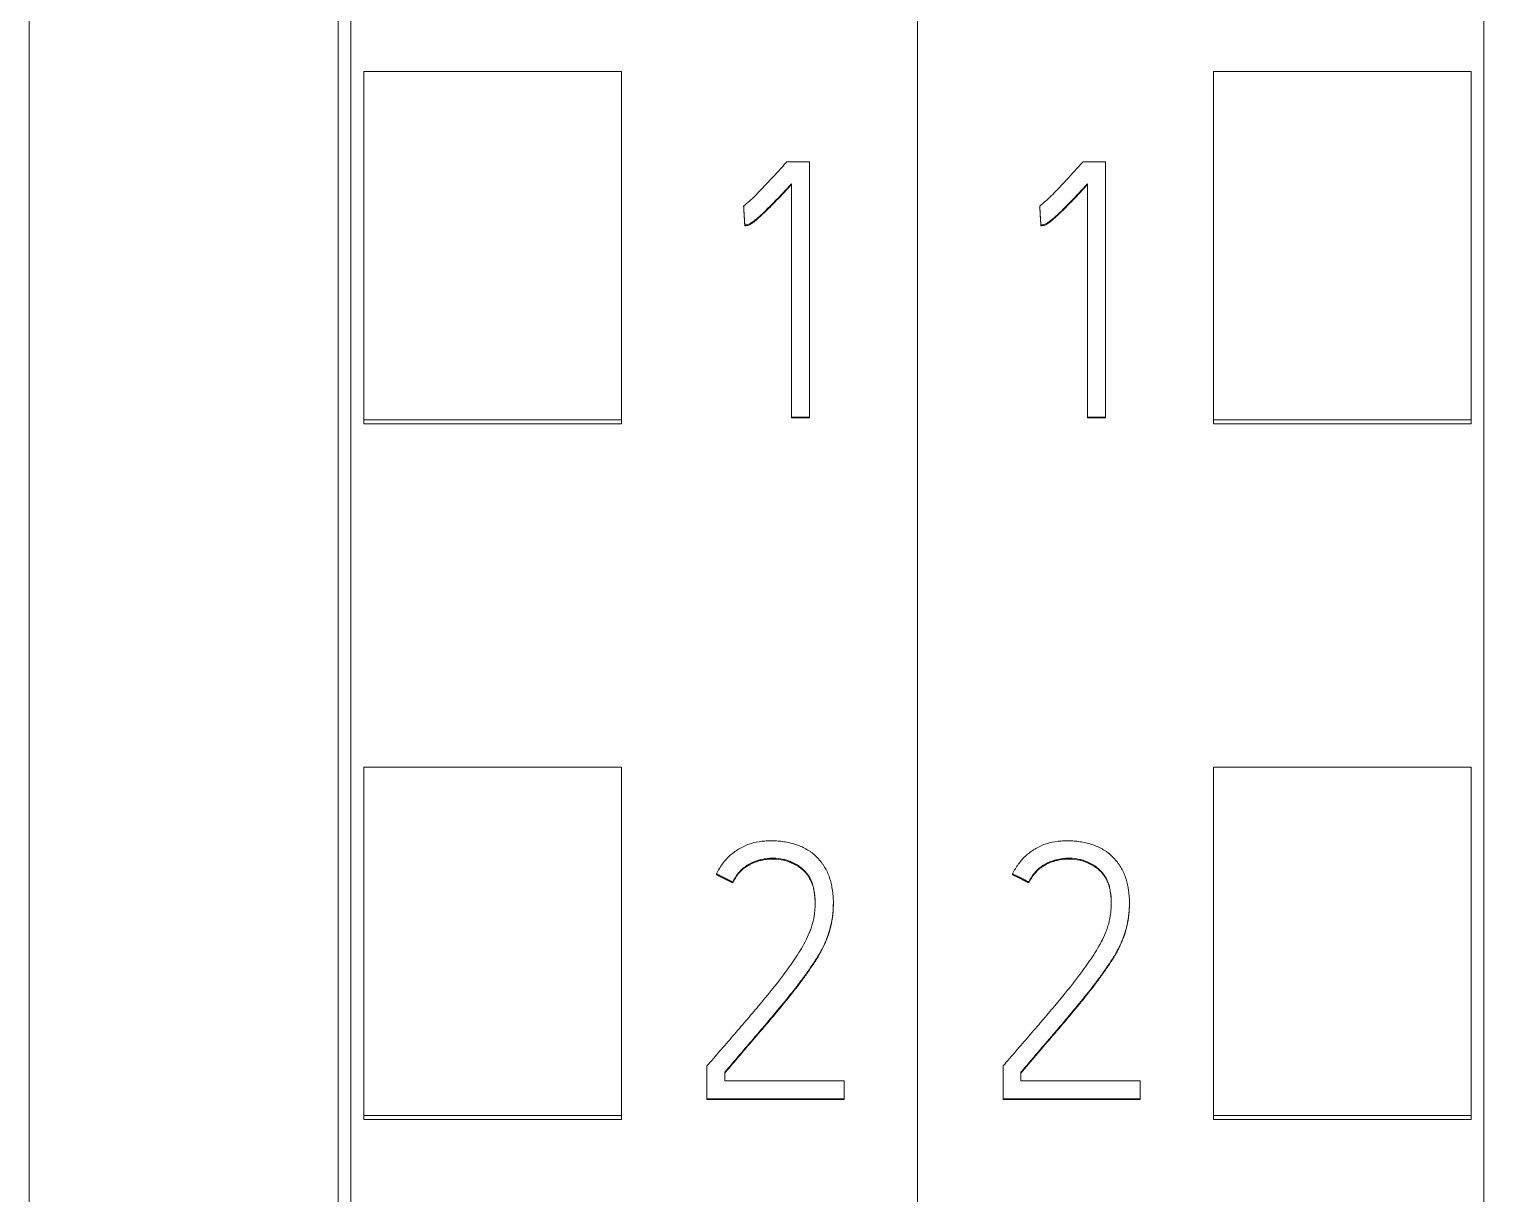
# Model space of a CAD drawing. Header units: millimetres. Extents: x 4137 to 6698, y 1400 to 3585.
# Drawn here: x 5313.35 to 5324.65, y 3342.75 to 3351.79 of the extents above; entities that cross this region are included whole.
import ezdxf

# ---------------------------------------------------------------- set-up
doc = ezdxf.new("R2010")
doc.units = ezdxf.units.MM
doc.layers.add('000-PI-Oprema', color=30, linetype='Continuous', lineweight=5)

msp = doc.modelspace()

# ---------------------------------------------------------------- linework, layer by layer
at = {"layer": '000-PI-Oprema', "color": 0, "linetype": 'ByBlock', "lineweight": 0}
for p, q in [((5320.248, 3360.459), (5320.248, 3247.041)), ((5320.248, 3360.459), (5320.248, 3247.041)), ((5315.848, 3249.363), (5315.848, 3358.178)), ((5324.648, 3358.178), (5324.648, 3249.363)), ((5315.948, 3348.759), (5315.948, 3351.463)), ((5315.948, 3351.463), (5317.948, 3351.463)), ((5317.948, 3348.759), (5317.948, 3351.463)), ((5322.548, 3348.759), (5322.548, 3351.463)), ((5324.548, 3351.463), (5322.548, 3351.463)), ((5324.548, 3348.759), (5324.548, 3351.463)), ((5319.409, 3350.762), (5319.234, 3350.762)), ((5319.409, 3348.78), (5319.409, 3350.762)), ((5321.709, 3350.762), (5321.534, 3350.762)), ((5321.709, 3348.78), (5321.709, 3350.762)), ((5319.27, 3350.591), (5319.27, 3348.78)), ((5321.57, 3350.591), (5321.57, 3348.78)), ((5318.898, 3350.418), (5318.898, 3350.411)), ((5321.198, 3350.418), (5321.198, 3350.411)), ((5318.907, 3350.271), (5318.907, 3350.265)), ((5321.207, 3350.271), (5321.207, 3350.265)), ((5315.948, 3348.727), (5315.948, 3348.759)), ((5315.948, 3348.759), (5317.948, 3348.759)), ((5317.948, 3348.727), (5317.948, 3348.759)), ((5319.27, 3348.78), (5319.409, 3348.78)), ((5319.27, 3348.78), (5319.27, 3348.774)), ((5319.409, 3348.774), (5319.27, 3348.774)), ((5319.409, 3348.78), (5319.409, 3348.774)), ((5321.57, 3348.78), (5321.709, 3348.78)), ((5321.57, 3348.78), (5321.57, 3348.774)), ((5321.709, 3348.774), (5321.57, 3348.774)), ((5321.709, 3348.78), (5321.709, 3348.774)), ((5322.548, 3348.727), (5322.548, 3348.759)), ((5324.548, 3348.759), (5322.548, 3348.759)), ((5324.548, 3348.727), (5324.548, 3348.759)), ((5315.948, 3348.727), (5317.948, 3348.727)), ((5324.548, 3348.727), (5322.548, 3348.727)), ((5315.948, 3343.358), (5315.948, 3346.061)), ((5315.948, 3346.061), (5317.948, 3346.061)), ((5317.948, 3343.358), (5317.948, 3346.061)), ((5322.548, 3343.358), (5322.548, 3346.061)), ((5324.548, 3346.061), (5322.548, 3346.061)), ((5324.548, 3343.358), (5324.548, 3346.061)), ((5318.687, 3345.233), (5318.687, 3345.227)), ((5318.812, 3345.17), (5318.812, 3345.164)), ((5320.987, 3345.233), (5320.987, 3345.227)), ((5321.112, 3345.17), (5321.112, 3345.164)), ((5319.595, 3345.002), (5319.595, 3345.008)), ((5321.895, 3345.002), (5321.895, 3345.008)), ((5318.613, 3343.742), (5318.613, 3343.488)), ((5318.751, 3343.626), (5318.751, 3343.693)), ((5320.913, 3343.742), (5320.913, 3343.488)), ((5321.051, 3343.626), (5321.051, 3343.693)), ((5319.678, 3343.626), (5318.751, 3343.626)), ((5319.678, 3343.488), (5319.678, 3343.626)), ((5321.978, 3343.626), (5321.051, 3343.626)), ((5321.978, 3343.488), (5321.978, 3343.626)), ((5318.613, 3343.488), (5318.613, 3343.482)), ((5318.613, 3343.488), (5319.678, 3343.488)), ((5319.678, 3343.482), (5318.613, 3343.482)), ((5319.678, 3343.488), (5319.678, 3343.482)), ((5320.913, 3343.488), (5320.913, 3343.482)), ((5320.913, 3343.488), (5321.978, 3343.488)), ((5321.978, 3343.482), (5320.913, 3343.482)), ((5321.978, 3343.488), (5321.978, 3343.482)), ((5315.948, 3343.327), (5315.948, 3343.358)), ((5315.948, 3343.358), (5317.948, 3343.358)), ((5317.948, 3343.327), (5317.948, 3343.358)), ((5322.548, 3343.327), (5322.548, 3343.358)), ((5324.548, 3343.358), (5322.548, 3343.358)), ((5324.548, 3343.327), (5324.548, 3343.358)), ((5315.948, 3343.327), (5317.948, 3343.327)), ((5324.548, 3343.327), (5322.548, 3343.327))]:
    msp.add_line(p, q, dxfattribs=at)
for points, knots in [([(5315.748, 3249.078), (5315.748, 3252.418), (5315.748, 3260.383), (5315.748, 3273.023), (5315.748, 3288.509), (5315.748, 3302.803), (5315.748, 3317.013), (5315.748, 3331.58), (5315.748, 3345.75), (5315.748, 3355.32), (5315.748, 3358.364)], [0, 0, 0, 0, 0.091483, 0.21812, 0.346206, 0.515858, 0.610111, 0.736264, 0.916066, 1, 1, 1, 1]), ([(5313.348, 3355.298), (5313.348, 3353.275), (5313.348, 3344.726), (5313.348, 3331.58), (5313.348, 3317.013), (5313.348, 3302.803), (5313.348, 3288.509), (5313.348, 3273.023), (5313.348, 3260.265), (5313.348, 3251.383), (5313.348, 3247.126), (5313.348, 3246.328)], [0, 0, 0, 0, 0.055935, 0.236292, 0.362833, 0.457376, 0.627551, 0.756032, 0.883059, 0.978086, 1, 1, 1, 1]), ([(5319.234, 3350.762), (5319.207, 3350.732), (5319.18, 3350.702), (5319.126, 3350.643), (5319.099, 3350.614), (5319.057, 3350.57), (5319.043, 3350.556), (5319.016, 3350.527), (5319.002, 3350.512), (5318.973, 3350.484), (5318.958, 3350.47), (5318.929, 3350.444), (5318.913, 3350.43), (5318.898, 3350.418)], [0, 0, 0, 0, 0.25, 0.25, 0.5, 0.5, 0.625, 0.625, 0.75, 0.75, 0.875, 0.875, 1, 1, 1, 1]), ([(5321.534, 3350.762), (5321.507, 3350.732), (5321.48, 3350.702), (5321.426, 3350.643), (5321.399, 3350.614), (5321.357, 3350.57), (5321.343, 3350.556), (5321.316, 3350.527), (5321.302, 3350.512), (5321.273, 3350.484), (5321.258, 3350.47), (5321.229, 3350.444), (5321.213, 3350.43), (5321.198, 3350.418)], [0, 0, 0, 0, 0.25, 0.25, 0.5, 0.5, 0.625, 0.625, 0.75, 0.75, 0.875, 0.875, 1, 1, 1, 1]), ([(5318.907, 3350.271), (5318.912, 3350.271), (5318.917, 3350.272), (5318.927, 3350.274), (5318.932, 3350.275), (5318.942, 3350.278), (5318.946, 3350.281), (5318.955, 3350.286), (5318.96, 3350.289), (5318.972, 3350.297), (5318.98, 3350.304), (5318.996, 3350.316), (5319.004, 3350.323), (5319.027, 3350.343), (5319.042, 3350.357), (5319.072, 3350.385), (5319.086, 3350.4), (5319.129, 3350.443), (5319.158, 3350.472), (5319.214, 3350.531), (5319.242, 3350.561), (5319.27, 3350.591)], [0, 0, 0, 0, 0.03125, 0.03125, 0.0625, 0.0625, 0.09375, 0.09375, 0.125, 0.125, 0.1875, 0.1875, 0.25, 0.25, 0.375, 0.375, 0.5, 0.5, 0.75, 0.75, 1, 1, 1, 1]), ([(5319.27, 3350.585), (5319.242, 3350.555), (5319.214, 3350.525), (5319.158, 3350.466), (5319.129, 3350.437), (5319.086, 3350.393), (5319.071, 3350.379), (5319.042, 3350.351), (5319.027, 3350.337), (5319.004, 3350.317), (5318.996, 3350.31), (5318.98, 3350.297), (5318.972, 3350.291), (5318.959, 3350.282), (5318.955, 3350.279), (5318.946, 3350.274), (5318.942, 3350.272), (5318.932, 3350.269), (5318.927, 3350.267), (5318.917, 3350.265), (5318.912, 3350.265), (5318.907, 3350.265)], [0, 0, 0, 0, 0.25, 0.25, 0.5, 0.5, 0.625, 0.625, 0.75, 0.75, 0.8125, 0.8125, 0.875, 0.875, 0.90625, 0.90625, 0.9375, 0.9375, 0.96875, 0.96875, 1, 1, 1, 1]), ([(5321.207, 3350.271), (5321.212, 3350.271), (5321.217, 3350.272), (5321.227, 3350.274), (5321.232, 3350.275), (5321.242, 3350.278), (5321.246, 3350.281), (5321.255, 3350.286), (5321.26, 3350.289), (5321.272, 3350.297), (5321.28, 3350.304), (5321.296, 3350.316), (5321.304, 3350.323), (5321.327, 3350.343), (5321.342, 3350.357), (5321.372, 3350.385), (5321.386, 3350.4), (5321.429, 3350.443), (5321.458, 3350.472), (5321.514, 3350.531), (5321.542, 3350.561), (5321.57, 3350.591)], [0, 0, 0, 0, 0.03125, 0.03125, 0.0625, 0.0625, 0.09375, 0.09375, 0.125, 0.125, 0.1875, 0.1875, 0.25, 0.25, 0.375, 0.375, 0.5, 0.5, 0.75, 0.75, 1, 1, 1, 1]), ([(5321.57, 3350.585), (5321.542, 3350.555), (5321.514, 3350.525), (5321.458, 3350.466), (5321.429, 3350.437), (5321.386, 3350.393), (5321.371, 3350.379), (5321.342, 3350.351), (5321.327, 3350.337), (5321.304, 3350.317), (5321.296, 3350.31), (5321.28, 3350.297), (5321.272, 3350.291), (5321.259, 3350.282), (5321.255, 3350.279), (5321.246, 3350.274), (5321.242, 3350.272), (5321.232, 3350.269), (5321.227, 3350.267), (5321.217, 3350.265), (5321.212, 3350.265), (5321.207, 3350.265)], [0, 0, 0, 0, 0.25, 0.25, 0.5, 0.5, 0.625, 0.625, 0.75, 0.75, 0.8125, 0.8125, 0.875, 0.875, 0.90625, 0.90625, 0.9375, 0.9375, 0.96875, 0.96875, 1, 1, 1, 1]), ([(5318.751, 3343.693), (5318.79, 3343.738), (5318.829, 3343.784), (5318.907, 3343.876), (5318.946, 3343.922), (5319.025, 3344.013), (5319.064, 3344.059), (5319.141, 3344.151), (5319.18, 3344.197), (5319.256, 3344.29), (5319.293, 3344.337), (5319.348, 3344.409), (5319.366, 3344.433), (5319.401, 3344.482), (5319.418, 3344.507), (5319.452, 3344.557), (5319.468, 3344.582), (5319.498, 3344.634), (5319.512, 3344.66), (5319.531, 3344.701), (5319.537, 3344.715), (5319.548, 3344.743), (5319.553, 3344.757), (5319.567, 3344.8), (5319.575, 3344.83), (5319.586, 3344.888), (5319.59, 3344.918), (5319.593, 3344.963), (5319.594, 3344.978), (5319.595, 3345.008), (5319.595, 3345.023), (5319.593, 3345.068), (5319.589, 3345.098), (5319.581, 3345.142), (5319.578, 3345.157), (5319.571, 3345.186), (5319.566, 3345.201), (5319.556, 3345.229), (5319.55, 3345.243), (5319.536, 3345.27), (5319.529, 3345.283), (5319.517, 3345.302), (5319.512, 3345.308), (5319.503, 3345.321), (5319.499, 3345.327), (5319.484, 3345.344), (5319.474, 3345.355), (5319.453, 3345.376), (5319.442, 3345.387), (5319.424, 3345.4), (5319.418, 3345.405), (5319.405, 3345.413), (5319.398, 3345.417), (5319.365, 3345.437), (5319.338, 3345.449), (5319.295, 3345.464), (5319.28, 3345.468), (5319.251, 3345.476), (5319.236, 3345.479), (5319.206, 3345.484), (5319.191, 3345.486), (5319.161, 3345.489), (5319.146, 3345.49), (5319.116, 3345.49), (5319.1, 3345.49), (5319.07, 3345.489), (5319.055, 3345.488), (5319.01, 3345.483), (5318.98, 3345.477), (5318.937, 3345.463), (5318.923, 3345.458), (5318.902, 3345.449), (5318.895, 3345.445), (5318.881, 3345.438), (5318.875, 3345.435), (5318.842, 3345.416), (5318.817, 3345.398), (5318.783, 3345.368), (5318.772, 3345.357), (5318.752, 3345.335), (5318.742, 3345.323), (5318.716, 3345.287), (5318.7, 3345.261), (5318.687, 3345.233)], [0, 0, 0, 0, 0.0625, 0.0625, 0.125, 0.125, 0.1875, 0.1875, 0.25, 0.25, 0.3125, 0.3125, 0.34375, 0.34375, 0.375, 0.375, 0.40625, 0.40625, 0.4375, 0.4375, 0.453125, 0.453125, 0.46875, 0.46875, 0.5, 0.5, 0.53125, 0.53125, 0.546875, 0.546875, 0.5625, 0.5625, 0.59375, 0.59375, 0.609375, 0.609375, 0.625, 0.625, 0.640625, 0.640625, 0.65625, 0.65625, 0.664062, 0.664062, 0.671875, 0.671875, 0.6875, 0.6875, 0.703125, 0.703125, 0.710937, 0.710937, 0.71875, 0.71875, 0.75, 0.75, 0.765625, 0.765625, 0.78125, 0.78125, 0.796875, 0.796875, 0.8125, 0.8125, 0.828125, 0.828125, 0.84375, 0.84375, 0.875, 0.875, 0.890625, 0.890625, 0.898437, 0.898437, 0.90625, 0.90625, 0.9375, 0.9375, 0.953125, 0.953125, 0.96875, 0.96875, 1, 1, 1, 1]), ([(5321.051, 3343.693), (5321.09, 3343.738), (5321.129, 3343.784), (5321.207, 3343.876), (5321.246, 3343.922), (5321.325, 3344.013), (5321.364, 3344.059), (5321.441, 3344.151), (5321.48, 3344.197), (5321.556, 3344.29), (5321.593, 3344.337), (5321.648, 3344.409), (5321.666, 3344.433), (5321.701, 3344.482), (5321.718, 3344.507), (5321.752, 3344.557), (5321.768, 3344.582), (5321.798, 3344.634), (5321.812, 3344.66), (5321.831, 3344.701), (5321.837, 3344.715), (5321.848, 3344.743), (5321.853, 3344.757), (5321.867, 3344.8), (5321.875, 3344.83), (5321.886, 3344.888), (5321.89, 3344.918), (5321.893, 3344.963), (5321.894, 3344.978), (5321.895, 3345.008), (5321.895, 3345.023), (5321.893, 3345.068), (5321.889, 3345.098), (5321.881, 3345.142), (5321.878, 3345.157), (5321.871, 3345.186), (5321.866, 3345.201), (5321.856, 3345.229), (5321.85, 3345.243), (5321.836, 3345.27), (5321.829, 3345.283), (5321.817, 3345.302), (5321.812, 3345.308), (5321.803, 3345.321), (5321.799, 3345.327), (5321.784, 3345.344), (5321.774, 3345.355), (5321.753, 3345.376), (5321.742, 3345.387), (5321.724, 3345.4), (5321.718, 3345.405), (5321.705, 3345.413), (5321.698, 3345.417), (5321.665, 3345.437), (5321.638, 3345.449), (5321.595, 3345.464), (5321.58, 3345.468), (5321.551, 3345.476), (5321.536, 3345.479), (5321.506, 3345.484), (5321.491, 3345.486), (5321.461, 3345.489), (5321.446, 3345.49), (5321.416, 3345.49), (5321.4, 3345.49), (5321.37, 3345.489), (5321.355, 3345.488), (5321.31, 3345.483), (5321.28, 3345.477), (5321.237, 3345.463), (5321.223, 3345.458), (5321.202, 3345.449), (5321.195, 3345.445), (5321.181, 3345.438), (5321.175, 3345.435), (5321.142, 3345.416), (5321.117, 3345.398), (5321.083, 3345.368), (5321.072, 3345.357), (5321.052, 3345.335), (5321.042, 3345.323), (5321.016, 3345.287), (5321, 3345.261), (5320.987, 3345.233)], [0, 0, 0, 0, 0.0625, 0.0625, 0.125, 0.125, 0.1875, 0.1875, 0.25, 0.25, 0.3125, 0.3125, 0.34375, 0.34375, 0.375, 0.375, 0.40625, 0.40625, 0.4375, 0.4375, 0.453125, 0.453125, 0.46875, 0.46875, 0.5, 0.5, 0.53125, 0.53125, 0.546875, 0.546875, 0.5625, 0.5625, 0.59375, 0.59375, 0.609375, 0.609375, 0.625, 0.625, 0.640625, 0.640625, 0.65625, 0.65625, 0.664062, 0.664062, 0.671875, 0.671875, 0.6875, 0.6875, 0.703125, 0.703125, 0.710937, 0.710937, 0.71875, 0.71875, 0.75, 0.75, 0.765625, 0.765625, 0.78125, 0.78125, 0.796875, 0.796875, 0.8125, 0.8125, 0.828125, 0.828125, 0.84375, 0.84375, 0.875, 0.875, 0.890625, 0.890625, 0.898437, 0.898437, 0.90625, 0.90625, 0.9375, 0.9375, 0.953125, 0.953125, 0.96875, 0.96875, 1, 1, 1, 1]), ([(5318.812, 3345.17), (5318.824, 3345.193), (5318.837, 3345.215), (5318.861, 3345.245), (5318.87, 3345.255), (5318.889, 3345.273), (5318.899, 3345.282), (5318.93, 3345.304), (5318.953, 3345.317), (5319.001, 3345.336), (5319.026, 3345.343), (5319.064, 3345.35), (5319.077, 3345.352), (5319.103, 3345.355), (5319.116, 3345.355), (5319.155, 3345.355), (5319.181, 3345.352), (5319.219, 3345.343), (5319.231, 3345.34), (5319.256, 3345.331), (5319.268, 3345.327), (5319.303, 3345.31), (5319.325, 3345.297), (5319.355, 3345.272), (5319.365, 3345.263), (5319.383, 3345.245), (5319.391, 3345.235), (5319.402, 3345.219), (5319.406, 3345.213), (5319.412, 3345.202), (5319.421, 3345.185), (5319.429, 3345.167), (5319.437, 3345.142), (5319.44, 3345.129), (5319.445, 3345.104), (5319.447, 3345.091), (5319.451, 3345.066), (5319.452, 3345.053), (5319.453, 3345.027), (5319.453, 3345.014), (5319.453, 3344.988), (5319.453, 3344.975), (5319.451, 3344.95), (5319.45, 3344.937), (5319.445, 3344.898), (5319.44, 3344.873), (5319.43, 3344.836), (5319.426, 3344.824), (5319.418, 3344.799), (5319.413, 3344.787), (5319.398, 3344.751), (5319.387, 3344.728), (5319.364, 3344.683), (5319.351, 3344.66), (5319.324, 3344.617), (5319.31, 3344.595), (5319.268, 3344.532), (5319.238, 3344.49), (5319.145, 3344.367), (5319.08, 3344.287), (5318.981, 3344.17), (5318.948, 3344.131), (5318.881, 3344.053), (5318.848, 3344.014), (5318.781, 3343.936), (5318.747, 3343.897), (5318.68, 3343.82), (5318.646, 3343.781), (5318.613, 3343.742)], [0, 0, 0, 0, 0.03125, 0.03125, 0.046875, 0.046875, 0.0625, 0.0625, 0.09375, 0.09375, 0.125, 0.125, 0.140625, 0.140625, 0.15625, 0.15625, 0.1875, 0.1875, 0.203125, 0.203125, 0.21875, 0.21875, 0.25, 0.25, 0.265625, 0.265625, 0.28125, 0.28125, 0.289062, 0.289062, 0.296875, 0.3125, 0.3125, 0.328125, 0.328125, 0.34375, 0.34375, 0.359375, 0.359375, 0.375, 0.375, 0.390625, 0.390625, 0.40625, 0.40625, 0.4375, 0.4375, 0.453125, 0.453125, 0.46875, 0.46875, 0.5, 0.5, 0.53125, 0.53125, 0.5625, 0.5625, 0.625, 0.625, 0.75, 0.75, 0.8125, 0.8125, 0.875, 0.875, 0.9375, 0.9375, 1, 1, 1, 1]), ([(5319.453, 3344.999), (5319.453, 3345.01), (5319.453, 3345.02), (5319.452, 3345.043), (5319.451, 3345.056), (5319.448, 3345.081), (5319.446, 3345.094), (5319.441, 3345.12), (5319.438, 3345.132), (5319.43, 3345.157), (5319.425, 3345.169), (5319.417, 3345.187), (5319.414, 3345.193), (5319.407, 3345.204), (5319.404, 3345.21), (5319.386, 3345.237), (5319.368, 3345.255), (5319.343, 3345.276), (5319.338, 3345.28), (5319.327, 3345.288), (5319.311, 3345.299), (5319.282, 3345.314), (5319.258, 3345.324), (5319.234, 3345.333), (5319.221, 3345.337), (5319.183, 3345.345), (5319.157, 3345.348), (5319.105, 3345.349), (5319.079, 3345.347), (5319.04, 3345.34), (5319.028, 3345.337), (5319.003, 3345.33), (5318.99, 3345.325), (5318.966, 3345.316), (5318.954, 3345.31), (5318.932, 3345.298), (5318.92, 3345.291), (5318.889, 3345.268), (5318.87, 3345.25), (5318.846, 3345.22), (5318.838, 3345.209), (5318.824, 3345.187), (5318.818, 3345.176), (5318.812, 3345.164)], [0, 0, 0, 0, 0.034222, 0.034222, 0.076212, 0.076212, 0.118203, 0.118203, 0.160193, 0.160193, 0.202183, 0.202183, 0.223179, 0.223179, 0.244174, 0.244174, 0.328155, 0.328155, 0.34915, 0.34915, 0.370145, 0.412135, 0.454126, 0.454126, 0.496116, 0.496116, 0.580097, 0.580097, 0.664077, 0.664077, 0.706068, 0.706068, 0.748058, 0.748058, 0.790048, 0.790048, 0.832039, 0.832039, 0.916019, 0.916019, 0.95801, 0.95801, 1, 1, 1, 1]), ([(5321.112, 3345.17), (5321.124, 3345.193), (5321.137, 3345.215), (5321.161, 3345.245), (5321.17, 3345.255), (5321.189, 3345.273), (5321.199, 3345.282), (5321.23, 3345.304), (5321.253, 3345.317), (5321.301, 3345.336), (5321.326, 3345.343), (5321.364, 3345.35), (5321.377, 3345.352), (5321.403, 3345.355), (5321.416, 3345.355), (5321.455, 3345.355), (5321.481, 3345.352), (5321.519, 3345.343), (5321.531, 3345.34), (5321.556, 3345.331), (5321.568, 3345.327), (5321.603, 3345.31), (5321.625, 3345.297), (5321.655, 3345.272), (5321.665, 3345.263), (5321.683, 3345.245), (5321.691, 3345.235), (5321.702, 3345.219), (5321.706, 3345.213), (5321.712, 3345.202), (5321.721, 3345.185), (5321.729, 3345.167), (5321.737, 3345.142), (5321.74, 3345.129), (5321.745, 3345.104), (5321.747, 3345.091), (5321.751, 3345.066), (5321.752, 3345.053), (5321.753, 3345.027), (5321.753, 3345.014), (5321.753, 3344.988), (5321.753, 3344.975), (5321.751, 3344.95), (5321.75, 3344.937), (5321.745, 3344.898), (5321.74, 3344.873), (5321.73, 3344.836), (5321.726, 3344.824), (5321.718, 3344.799), (5321.713, 3344.787), (5321.698, 3344.751), (5321.687, 3344.728), (5321.664, 3344.683), (5321.651, 3344.66), (5321.624, 3344.617), (5321.61, 3344.595), (5321.568, 3344.532), (5321.538, 3344.49), (5321.445, 3344.367), (5321.38, 3344.287), (5321.281, 3344.17), (5321.248, 3344.131), (5321.181, 3344.053), (5321.148, 3344.014), (5321.081, 3343.936), (5321.047, 3343.897), (5320.98, 3343.82), (5320.946, 3343.781), (5320.913, 3343.742)], [0, 0, 0, 0, 0.03125, 0.03125, 0.046875, 0.046875, 0.0625, 0.0625, 0.09375, 0.09375, 0.125, 0.125, 0.140625, 0.140625, 0.15625, 0.15625, 0.1875, 0.1875, 0.203125, 0.203125, 0.21875, 0.21875, 0.25, 0.25, 0.265625, 0.265625, 0.28125, 0.28125, 0.289062, 0.289062, 0.296875, 0.3125, 0.3125, 0.328125, 0.328125, 0.34375, 0.34375, 0.359375, 0.359375, 0.375, 0.375, 0.390625, 0.390625, 0.40625, 0.40625, 0.4375, 0.4375, 0.453125, 0.453125, 0.46875, 0.46875, 0.5, 0.5, 0.53125, 0.53125, 0.5625, 0.5625, 0.625, 0.625, 0.75, 0.75, 0.8125, 0.8125, 0.875, 0.875, 0.9375, 0.9375, 1, 1, 1, 1]), ([(5321.753, 3344.999), (5321.753, 3345.01), (5321.753, 3345.02), (5321.752, 3345.043), (5321.751, 3345.056), (5321.748, 3345.081), (5321.746, 3345.094), (5321.741, 3345.12), (5321.738, 3345.132), (5321.73, 3345.157), (5321.725, 3345.169), (5321.717, 3345.187), (5321.714, 3345.193), (5321.707, 3345.204), (5321.704, 3345.21), (5321.686, 3345.237), (5321.668, 3345.255), (5321.643, 3345.276), (5321.638, 3345.28), (5321.627, 3345.288), (5321.611, 3345.299), (5321.582, 3345.314), (5321.558, 3345.324), (5321.534, 3345.333), (5321.521, 3345.337), (5321.483, 3345.345), (5321.457, 3345.348), (5321.405, 3345.349), (5321.379, 3345.347), (5321.34, 3345.34), (5321.328, 3345.337), (5321.303, 3345.33), (5321.29, 3345.325), (5321.266, 3345.316), (5321.254, 3345.31), (5321.232, 3345.298), (5321.22, 3345.291), (5321.189, 3345.268), (5321.17, 3345.25), (5321.146, 3345.22), (5321.138, 3345.209), (5321.124, 3345.187), (5321.118, 3345.176), (5321.112, 3345.164)], [0, 0, 0, 0, 0.034222, 0.034222, 0.076212, 0.076212, 0.118203, 0.118203, 0.160193, 0.160193, 0.202183, 0.202183, 0.223179, 0.223179, 0.244174, 0.244174, 0.328155, 0.328155, 0.34915, 0.34915, 0.370145, 0.412135, 0.454126, 0.454126, 0.496116, 0.496116, 0.580097, 0.580097, 0.664077, 0.664077, 0.706068, 0.706068, 0.748058, 0.748058, 0.790048, 0.790048, 0.832039, 0.832039, 0.916019, 0.916019, 0.95801, 0.95801, 1, 1, 1, 1]), ([(5319.595, 3345.002), (5319.595, 3344.996), (5319.595, 3344.991), (5319.594, 3344.97), (5319.593, 3344.955), (5319.59, 3344.91), (5319.586, 3344.88), (5319.574, 3344.821), (5319.567, 3344.792), (5319.553, 3344.749), (5319.547, 3344.735), (5319.536, 3344.707), (5319.53, 3344.693), (5319.511, 3344.652), (5319.497, 3344.626), (5319.467, 3344.574), (5319.45, 3344.549), (5319.417, 3344.499), (5319.4, 3344.475), (5319.365, 3344.426), (5319.347, 3344.402), (5319.293, 3344.33), (5319.255, 3344.283), (5319.179, 3344.19), (5319.141, 3344.144), (5319.063, 3344.052), (5319.024, 3344.006), (5318.946, 3343.915), (5318.907, 3343.87), (5318.829, 3343.778), (5318.79, 3343.732), (5318.751, 3343.686)], [0, 0, 0, 0, 0.010489, 0.010489, 0.038761, 0.038761, 0.095304, 0.095304, 0.151848, 0.151848, 0.180119, 0.180119, 0.208391, 0.208391, 0.264935, 0.264935, 0.321478, 0.321478, 0.378022, 0.378022, 0.434565, 0.434565, 0.547652, 0.547652, 0.660739, 0.660739, 0.773826, 0.773826, 0.886913, 0.886913, 1, 1, 1, 1]), ([(5321.895, 3345.002), (5321.895, 3344.996), (5321.895, 3344.991), (5321.894, 3344.97), (5321.893, 3344.955), (5321.89, 3344.91), (5321.886, 3344.88), (5321.874, 3344.821), (5321.867, 3344.792), (5321.853, 3344.749), (5321.847, 3344.735), (5321.836, 3344.707), (5321.83, 3344.693), (5321.811, 3344.652), (5321.797, 3344.626), (5321.767, 3344.574), (5321.75, 3344.549), (5321.717, 3344.499), (5321.7, 3344.475), (5321.665, 3344.426), (5321.647, 3344.402), (5321.593, 3344.33), (5321.555, 3344.283), (5321.479, 3344.19), (5321.441, 3344.144), (5321.363, 3344.052), (5321.324, 3344.006), (5321.246, 3343.915), (5321.207, 3343.87), (5321.129, 3343.778), (5321.09, 3343.732), (5321.051, 3343.686)], [0, 0, 0, 0, 0.010489, 0.010489, 0.038761, 0.038761, 0.095304, 0.095304, 0.151848, 0.151848, 0.180119, 0.180119, 0.208391, 0.208391, 0.264935, 0.264935, 0.321478, 0.321478, 0.378022, 0.378022, 0.434565, 0.434565, 0.547652, 0.547652, 0.660739, 0.660739, 0.773826, 0.773826, 0.886913, 0.886913, 1, 1, 1, 1])]:
    msp.add_open_spline(points, degree=3, knots=knots, dxfattribs=at)
for points, weights in [([(5318.898, 3350.418), (5318.902, 3350.344), (5318.907, 3350.271)], [0.499999997999, 0.500000002001, 0.499999997999]), ([(5318.907, 3350.265), (5318.902, 3350.338), (5318.898, 3350.411)], [0.499999993743, 0.500000006257, 0.499999993743]), ([(5321.198, 3350.418), (5321.202, 3350.344), (5321.207, 3350.271)], [0.500000022096, 0.499999977904, 0.500000022096]), ([(5321.207, 3350.265), (5321.202, 3350.338), (5321.198, 3350.411)], [0.499999993416, 0.500000006584, 0.499999993416]), ([(5318.687, 3345.233), (5318.75, 3345.202), (5318.812, 3345.17)], [0.500000158949, 0.499999841051, 0.500000158949]), ([(5318.812, 3345.164), (5318.75, 3345.196), (5318.687, 3345.227)], [0.49999998791, 0.50000001209, 0.49999998791]), ([(5320.987, 3345.233), (5321.05, 3345.202), (5321.112, 3345.17)], [0.500000075207, 0.499999924793, 0.500000075207]), ([(5321.112, 3345.164), (5321.05, 3345.196), (5320.987, 3345.227)], [0.499999832915, 0.500000167085, 0.499999832915])]:
    msp.add_rational_spline(points, weights, degree=2, dxfattribs=at)

doc.saveas('drawing.dxf')
